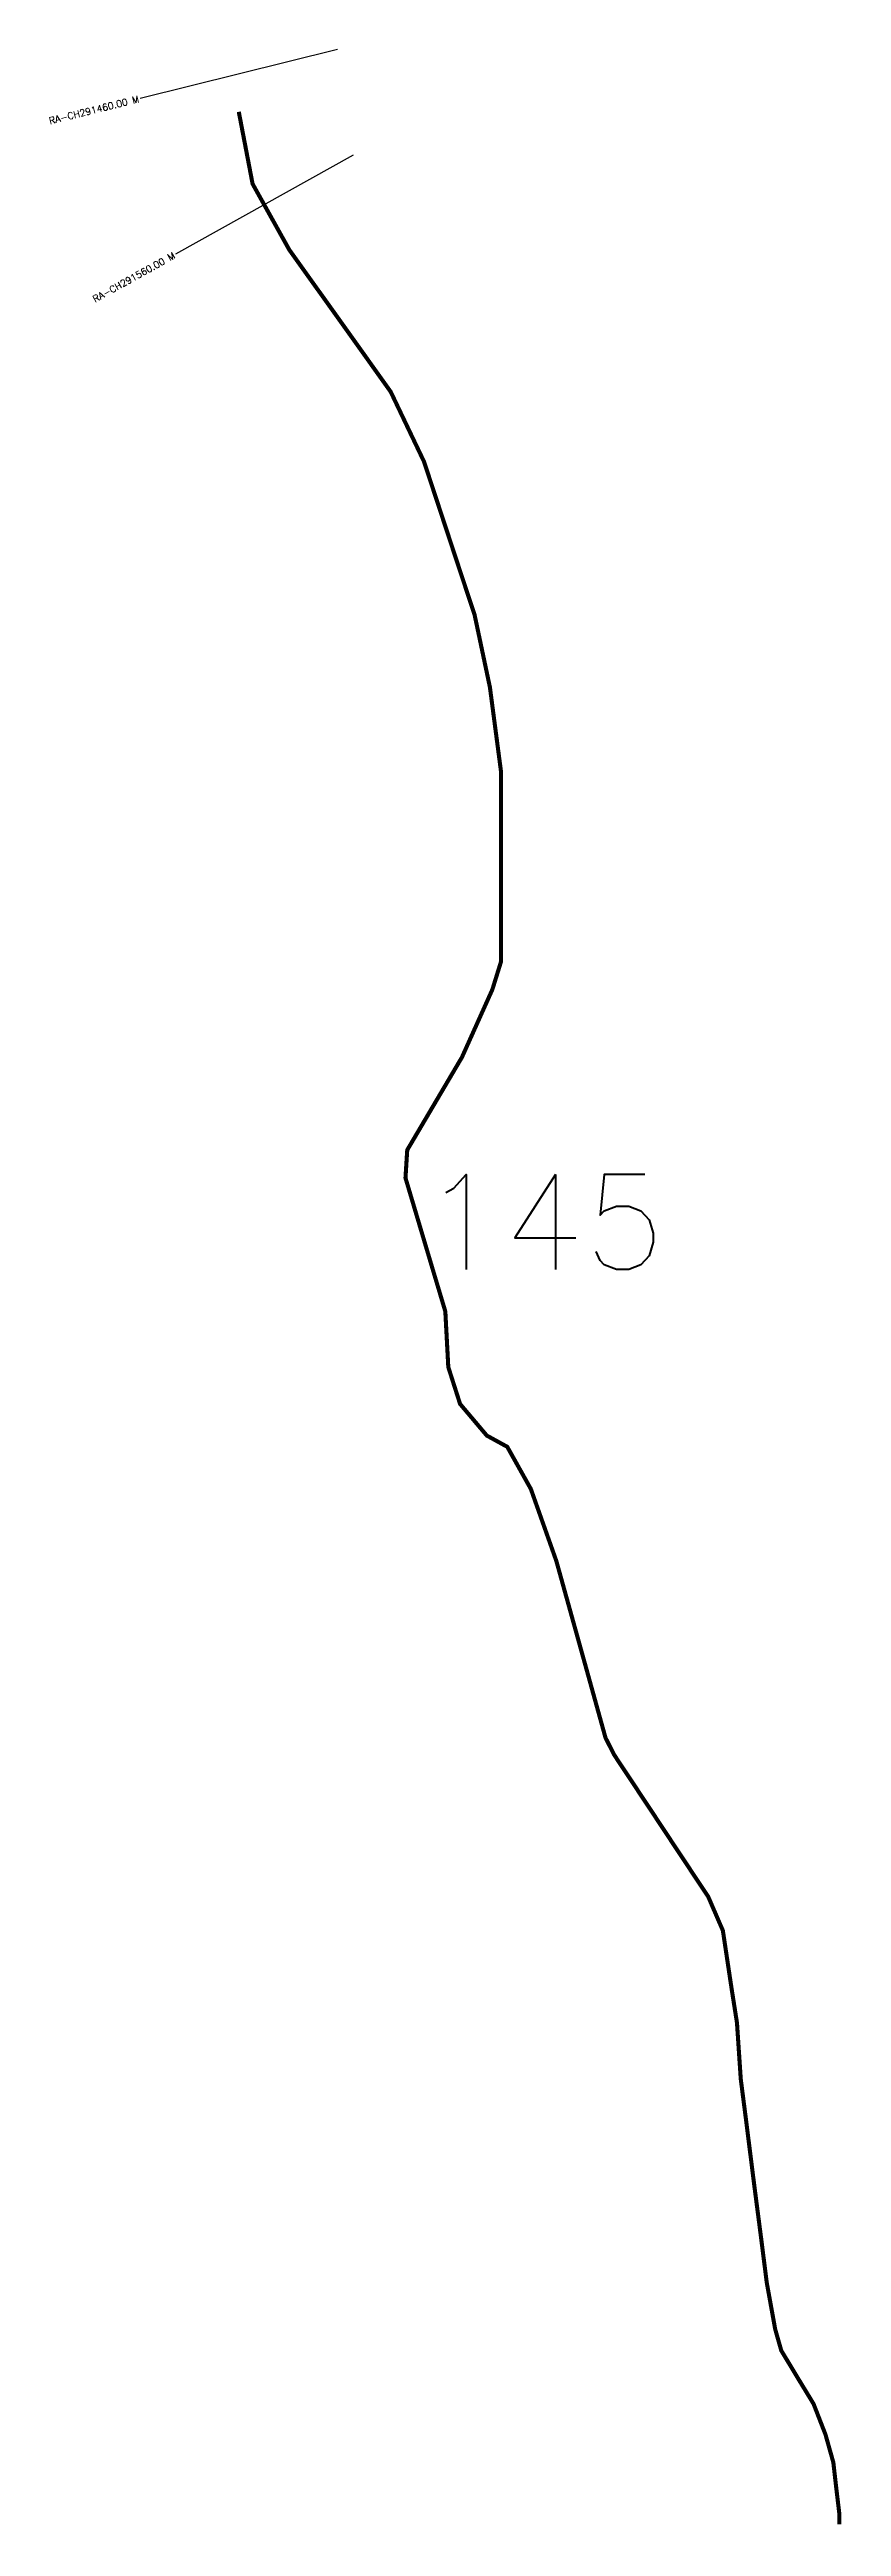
# Model space of a CAD drawing. Header units: metres. Extents: x 281616 to 293162, y 2019205 to 2023667.
# Drawn here: x 281906 to 282491, y 2019205 to 2021032 of the extents above; entities that cross this region are included whole.
import ezdxf
from ezdxf.enums import TextEntityAlignment as Align

# ---------------------------------------------------------------- set-up
doc = ezdxf.new("R2010")
doc.units = ezdxf.units.M
for name, color, linetype in [('CS', 134, 'Continuous'), ('CSMark', 6, 'Continuous'), ('NATURALLY PROTECTED', 3, 'Continuous')]:
    doc.layers.add(name, color=color, linetype=linetype)
doc.styles.get("Standard").update_dxf_attribs({"font": 'simplex.shx'})

msp = doc.modelspace()

# ---------------------------------------------------------------- linework, layer by layer
at = {"layer": 'CS'}
for p, q in [((282118.8, 2021032.3), (281973.3, 2020996.3)), ((282130.3, 2020954.3), (281999.2, 2020881.4))]:
    msp.add_line(p, q, dxfattribs=at)
at = {"layer": 'NATURALLY PROTECTED', "const_width": 3, "flags": 128}
msp.add_lwpolyline([(282046, 2020986.4), (282056.2, 2020933.2), (282083.3, 2020884.5), (282120, 2020833.2), (282158.1, 2020779.8), (282182.7, 2020728.2), (282208.8, 2020649), (282220, 2020615.2), (282231.3, 2020561.8), (282239.5, 2020499.5), (282239.5, 2020408), (282239.5, 2020359.3), (282233.1, 2020338.7), (282210.7, 2020288.8), (282170.3, 2020220.3), (282169, 2020199.7), (282187.3, 2020138.3), (282198.4, 2020101.2), (282200.6, 2020060.1), (282209.3, 2020032.9), (282229, 2020009.6), (282244.1, 2020001.3), (282261.5, 2019970.2), (282280.3, 2019917.1), (282301.9, 2019839.5), (282316.6, 2019786.6), (282323, 2019774), (282348.2, 2019736), (282370.1, 2019702.9), (282392.4, 2019669.3), (282403.2, 2019644.3), (282409.6, 2019601.7), (282413.6, 2019576.3), (282416.4, 2019534.7), (282420, 2019506.8), (282426.7, 2019453.7), (282431.4, 2019417.5), (282435.6, 2019384.4), (282441.8, 2019350.2), (282446.3, 2019334.4), (282459.2, 2019313), (282470.1, 2019295.1), (282478.9, 2019272.5), (282484.7, 2019251.9), (282486.8, 2019233.5), (282489.2, 2019213.5), (282489.1, 2019206.1)], dxfattribs=at)

# ---------------------------------------------------------------- texts
at = {"insert": (282180.7, 2020202.2), "char_height": 70, "attachment_point": 1}
msp.add_mtext_dynamic_manual_height_columns('145', width=95.172, gutter_width=1, heights=[0], dxfattribs=at)
at = {"layer": 'CSMark'}
for s, rotation, p in [('RA-CH291460.00 M', 13.9175, (281972.3, 2020996)), ('RA-CH291560.00 M', 29.0715, (281998.4, 2020880.9))]:
    msp.add_text(s, height=5, rotation=rotation, dxfattribs=at).set_placement(p, align=Align.MIDDLE_RIGHT)

doc.saveas('drawing.dxf')
